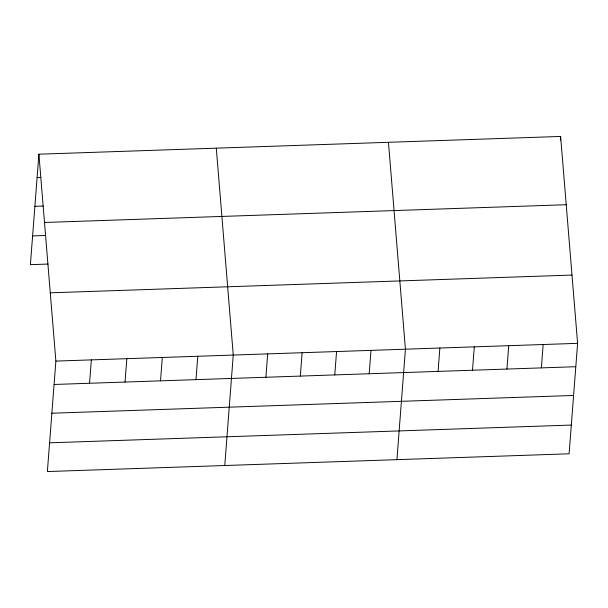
<?xml version="1.0" encoding="UTF-8"?>
<svg xmlns="http://www.w3.org/2000/svg" width="608" height="608" viewBox="0 0 608 608"><rect width="100%" height="100%" fill="white"/><g stroke="black" fill="none" stroke-linecap="round" stroke-linejoin="round"><path stroke-width="0.91" d="M38.897 154.196L55.875 361.091L47.378 471.55L569.103 453.804L577.6 343.345L560.622 136.45L38.897 154.196L30.4 264.655L48.138 264.054M89.551 383.26L91.352 359.89M125.028 382.06L126.829 358.682M160.512 380.851L162.306 357.474M195.989 379.643L197.782 356.265M224.762 465.515L233.259 355.057L216.288 148.162M265.894 377.264L267.695 353.886M300.329 376.094L302.13 352.716M334.765 374.923L336.566 351.546M369.2 373.745L370.994 350.375M396.933 459.656L405.43 349.197L388.451 142.302M438.064 371.404L439.865 348.027M472.5 370.234L474.301 346.856M506.935 369.064L508.729 345.686M541.371 367.893L543.164 344.516M560.333 140.19L560.622 136.45M37.103 177.574L40.835 177.452M34.892 206.317L43.29 206.028M44.498 222.475L566.223 204.721M32.612 235.919L45.684 235.478M50.274 292.82L571.999 275.067M55.875 361.091L577.6 343.345M54.074 384.469L575.799 366.715M51.862 413.212L573.587 395.458M49.59 442.814L571.315 425.06"/></g></svg>
